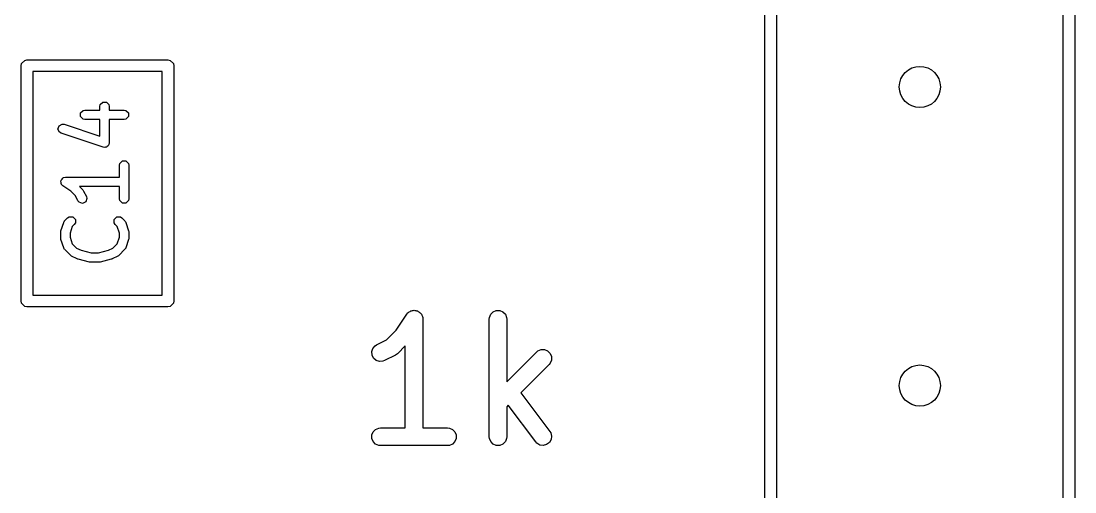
# Model space of a CAD drawing. Extents: x 2.08 to 4.63, y -4.92 to -2.81.
# Drawn here: x 4.0689 to 4.422, y -4.0955 to -3.9378 of the extents above; entities that cross this region are included whole.
import ezdxf

# ---------------------------------------------------------------- set-up
doc = ezdxf.new("R2010")
doc.units = 0
doc.header["$MEASUREMENT"] = 0
doc.layers.add('BLACK', color=7, linetype='CONTINUOUS')

msp = doc.modelspace()

# ---------------------------------------------------------------- linework, layer by layer
at = {"layer": 'BLACK', "linetype": 'CONTINUOUS'}
for p, q in [((4.42205, -3.20984), (4.42205, -4.40984)), ((4.41811, -4.40787), (4.41811, -3.21181)), ((4.31811, -4.40984), (4.31811, -3.23484)), ((4.32205, -3.23566), (4.32205, -4.40787)), ((4.06905, -3.952), (4.07011, -3.95094)), ((4.07011, -3.95094), (4.07087, -3.95079)), ((4.07087, -3.95079), (4.11811, -3.95079)), ((4.11811, -3.95079), (4.11886, -3.95094)), ((4.11886, -3.95094), (4.11993, -3.952)), ((4.0689, -3.95276), (4.06905, -3.952)), ((4.0689, -4.0315), (4.0689, -3.95276)), ((4.07283, -3.95472), (4.07283, -4.02953)), ((4.11614, -3.95472), (4.07283, -3.95472)), ((4.11614, -4.02953), (4.11614, -3.95472)), ((4.11993, -3.952), (4.12008, -3.95276)), ((4.12008, -3.95276), (4.12008, -4.0315)), ((4.09529, -3.96635), (4.09541, -3.96575)), ((4.09541, -3.96575), (4.09627, -3.96489)), ((4.09627, -3.96489), (4.09747, -3.96489)), ((4.09747, -3.96489), (4.09832, -3.96575)), ((4.09832, -3.96575), (4.09844, -3.96635)), ((4.08885, -3.96856), (4.08971, -3.96771)), ((4.08885, -3.96976), (4.08885, -3.96856)), ((4.08971, -3.96771), (4.09031, -3.96759)), ((4.09031, -3.96759), (4.09529, -3.96759)), ((4.09529, -3.96759), (4.09529, -3.96635)), ((4.09844, -3.96635), (4.09844, -3.96759)), ((4.09844, -3.96759), (4.10343, -3.96759)), ((4.10343, -3.96759), (4.10403, -3.96771)), ((4.10403, -3.96771), (4.10489, -3.96856)), ((4.10489, -3.96856), (4.10489, -3.96976)), ((4.08124, -3.97396), (4.08162, -3.97282)), ((4.08162, -3.97282), (4.0827, -3.97228)), ((4.0827, -3.97228), (4.08331, -3.97235)), ((4.08331, -3.97235), (4.09529, -3.97635)), ((4.08971, -3.97062), (4.08885, -3.96976)), ((4.09031, -3.97073), (4.08971, -3.97062)), ((4.09529, -3.97073), (4.09031, -3.97073)), ((4.09529, -3.97635), (4.09529, -3.97073)), ((4.10343, -3.97073), (4.09844, -3.97073)), ((4.09844, -3.97073), (4.09844, -3.97853)), ((4.10403, -3.97062), (4.10343, -3.97073)), ((4.10489, -3.96976), (4.10403, -3.97062)), ((4.08178, -3.97504), (4.08124, -3.97396)), ((4.08231, -3.97534), (4.08178, -3.97504)), ((4.09637, -3.98003), (4.08231, -3.97534)), ((4.09721, -3.97999), (4.09698, -3.9801)), ((4.09747, -3.97999), (4.09721, -3.97999)), ((4.09773, -3.97973), (4.09747, -3.97999)), ((4.09806, -3.97957), (4.09773, -3.97973)), ((4.09814, -3.97932), (4.09806, -3.97957)), ((4.09832, -3.97914), (4.09814, -3.97932)), ((4.09844, -3.97853), (4.09832, -3.97914)), ((4.09698, -3.9801), (4.09637, -3.98003)), ((4.10186, -3.98603), (4.10198, -3.98543)), ((4.10186, -3.99008), (4.10186, -3.98603)), ((4.10198, -3.98543), (4.10283, -3.98458)), ((4.10283, -3.98458), (4.10403, -3.98458)), ((4.10403, -3.98458), (4.10489, -3.98543)), ((4.10489, -3.98543), (4.10501, -3.98603)), ((4.10501, -3.98603), (4.10501, -3.99728)), ((4.08262, -3.99073), (4.08287, -3.99035)), ((4.08287, -3.99035), (4.08303, -3.99032)), ((4.08303, -3.99032), (4.08314, -3.9902)), ((4.08314, -3.9902), (4.08375, -3.99008)), ((4.08375, -3.99008), (4.10186, -3.99008)), ((4.0822, -3.99135), (4.08229, -3.99122)), ((4.08229, -3.9918), (4.0822, -3.99135)), ((4.08229, -3.99105), (4.08262, -3.99073)), ((4.08229, -3.99122), (4.08229, -3.99105)), ((4.08229, -3.99226), (4.08229, -3.9918)), ((4.08241, -3.99237), (4.08229, -3.99226)), ((4.08244, -3.99253), (4.08241, -3.99237)), ((4.08287, -3.99297), (4.08244, -3.99253)), ((4.08555, -3.99476), (4.08287, -3.99297)), ((4.10186, -3.99323), (4.08849, -3.99323)), ((4.08849, -3.99323), (4.08955, -3.99429)), ((4.10186, -3.99728), (4.10186, -3.99323)), ((4.08714, -3.99634), (4.08555, -3.99476)), ((4.08796, -3.99799), (4.08714, -3.99634)), ((4.08955, -3.99429), (4.08969, -3.9945)), ((4.08969, -3.9945), (4.08984, -3.9947)), ((4.08984, -3.9947), (4.09078, -3.99658)), ((4.09094, -3.99717), (4.09056, -3.99831)), ((4.09078, -3.99658), (4.09094, -3.99717)), ((4.10198, -3.99788), (4.10186, -3.99728)), ((4.10501, -3.99728), (4.10489, -3.99788)), ((4.08834, -3.99847), (4.08796, -3.99799)), ((4.08948, -3.99885), (4.08834, -3.99847)), ((4.09056, -3.99831), (4.08948, -3.99885)), ((4.10283, -3.99874), (4.10198, -3.99788)), ((4.10403, -3.99874), (4.10283, -3.99874)), ((4.10489, -3.99788), (4.10403, -3.99874)), ((4.08337, -4.00491), (4.08349, -4.00469)), ((4.08349, -4.00469), (4.08353, -4.00467)), ((4.08353, -4.00467), (4.08357, -4.0046)), ((4.08357, -4.0046), (4.08451, -4.00367)), ((4.08451, -4.00367), (4.08502, -4.00333)), ((4.08502, -4.00333), (4.08622, -4.00333)), ((4.08622, -4.00333), (4.08708, -4.00418)), ((4.08708, -4.00418), (4.08708, -4.00538)), ((4.1001, -4.00418), (4.10095, -4.00333)), ((4.1001, -4.00538), (4.1001, -4.00418)), ((4.10095, -4.00333), (4.10216, -4.00333)), ((4.10216, -4.00333), (4.10267, -4.00367)), ((4.10267, -4.00367), (4.10361, -4.0046)), ((4.10361, -4.0046), (4.10365, -4.00467)), ((4.10365, -4.00467), (4.10368, -4.00469)), ((4.10368, -4.00469), (4.10381, -4.00491)), ((4.08222, -4.00828), (4.08225, -4.00803)), ((4.08225, -4.00803), (4.08319, -4.00522)), ((4.08319, -4.00522), (4.08323, -4.00515)), ((4.08323, -4.00512), (4.08337, -4.00491)), ((4.08323, -4.00515), (4.08323, -4.00512)), ((4.08606, -4.00657), (4.08532, -4.00879)), ((4.08673, -4.00589), (4.08606, -4.00657)), ((4.08708, -4.00538), (4.08673, -4.00589)), ((4.10044, -4.00589), (4.1001, -4.00538)), ((4.10112, -4.00657), (4.10044, -4.00589)), ((4.10186, -4.00879), (4.10112, -4.00657)), ((4.10381, -4.00491), (4.10395, -4.00512)), ((4.10395, -4.00512), (4.10395, -4.00515)), ((4.10395, -4.00515), (4.10399, -4.00522)), ((4.10399, -4.00522), (4.10493, -4.00803)), ((4.10493, -4.00803), (4.10496, -4.00828)), ((4.08217, -4.00853), (4.08222, -4.00828)), ((4.08217, -4.0104), (4.08217, -4.00853)), ((4.08222, -4.01065), (4.08217, -4.0104)), ((4.08225, -4.0109), (4.08222, -4.01065)), ((4.08319, -4.01372), (4.08225, -4.0109)), ((4.08532, -4.00879), (4.08532, -4.01015)), ((4.08532, -4.01015), (4.08606, -4.01237)), ((4.10112, -4.01237), (4.10186, -4.01015)), ((4.10186, -4.01015), (4.10186, -4.00879)), ((4.10493, -4.0109), (4.10399, -4.01372)), ((4.10496, -4.01065), (4.10493, -4.0109)), ((4.10496, -4.00828), (4.10501, -4.00853)), ((4.10501, -4.0104), (4.10496, -4.01065)), ((4.10501, -4.00853), (4.10501, -4.0104)), ((4.08323, -4.01378), (4.08319, -4.01372)), ((4.08323, -4.01382), (4.08323, -4.01378)), ((4.08337, -4.01403), (4.08323, -4.01382)), ((4.08349, -4.01425), (4.08337, -4.01403)), ((4.08353, -4.01426), (4.08349, -4.01425)), ((4.08357, -4.01433), (4.08353, -4.01426)), ((4.08544, -4.01621), (4.08357, -4.01433)), ((4.08606, -4.01237), (4.08749, -4.0138)), ((4.08749, -4.0138), (4.08898, -4.01454)), ((4.08898, -4.01454), (4.09238, -4.01539)), ((4.0948, -4.01539), (4.09819, -4.01454)), ((4.09819, -4.01454), (4.09969, -4.0138)), ((4.09969, -4.0138), (4.10112, -4.01237)), ((4.10361, -4.01433), (4.10173, -4.01621)), ((4.10365, -4.01426), (4.10361, -4.01433)), ((4.10368, -4.01425), (4.10365, -4.01426)), ((4.10381, -4.01403), (4.10368, -4.01425)), ((4.10395, -4.01382), (4.10381, -4.01403)), ((4.10399, -4.01372), (4.10395, -4.01378)), ((4.10395, -4.01378), (4.10395, -4.01382)), ((4.08565, -4.01635), (4.08544, -4.01621)), ((4.08585, -4.0165), (4.08565, -4.01635)), ((4.08773, -4.01744), (4.08585, -4.0165)), ((4.0879, -4.01748), (4.08773, -4.01744)), ((4.08805, -4.01756), (4.0879, -4.01748)), ((4.0918, -4.01849), (4.08805, -4.01756)), ((4.09199, -4.0185), (4.0918, -4.01849)), ((4.09218, -4.01854), (4.09199, -4.0185)), ((4.09499, -4.01854), (4.09218, -4.01854)), ((4.09238, -4.01539), (4.0948, -4.01539)), ((4.09518, -4.0185), (4.09499, -4.01854)), ((4.09538, -4.01849), (4.09518, -4.0185)), ((4.09913, -4.01756), (4.09538, -4.01849)), ((4.09928, -4.01748), (4.09913, -4.01756)), ((4.09945, -4.01744), (4.09928, -4.01748)), ((4.10132, -4.0165), (4.09945, -4.01744)), ((4.10152, -4.01635), (4.10132, -4.0165)), ((4.10173, -4.01621), (4.10152, -4.01635)), ((4.06905, -4.03225), (4.0689, -4.0315)), ((4.07011, -4.03331), (4.06905, -4.03225)), ((4.07283, -4.02953), (4.11614, -4.02953)), ((4.11993, -4.03225), (4.11886, -4.03331)), ((4.12008, -4.0315), (4.11993, -4.03225)), ((4.07087, -4.03346), (4.07011, -4.03331)), ((4.11811, -4.03346), (4.07087, -4.03346)), ((4.11886, -4.03331), (4.11811, -4.03346)), ((4.19456, -4.04133), (4.19814, -4.03595)), ((4.19814, -4.03595), (4.19814, -4.03595)), ((4.19814, -4.03595), (4.19814, -4.03595)), ((4.19814, -4.03595), (4.19815, -4.03595)), ((4.19815, -4.03595), (4.19851, -4.03551)), ((4.19851, -4.03551), (4.19875, -4.03534)), ((4.19875, -4.03534), (4.19896, -4.03514)), ((4.19896, -4.03514), (4.19923, -4.03503)), ((4.19923, -4.03503), (4.19947, -4.03486)), ((4.19947, -4.03486), (4.19975, -4.03481)), ((4.19975, -4.03481), (4.20002, -4.0347)), ((4.20002, -4.0347), (4.20031, -4.0347)), ((4.20031, -4.0347), (4.2006, -4.03464)), ((4.2006, -4.03464), (4.20088, -4.0347)), ((4.20088, -4.0347), (4.20118, -4.0347)), ((4.20118, -4.0347), (4.20144, -4.03481)), ((4.20144, -4.03481), (4.20173, -4.03486)), ((4.20173, -4.03486), (4.20197, -4.03502)), ((4.20197, -4.03502), (4.20224, -4.03514)), ((4.20224, -4.03514), (4.20244, -4.03534)), ((4.20244, -4.03534), (4.20269, -4.0355)), ((4.20269, -4.0355), (4.20285, -4.03574)), ((4.20285, -4.03574), (4.20306, -4.03595)), ((4.20306, -4.03595), (4.20317, -4.03622)), ((4.20317, -4.03622), (4.20333, -4.03646)), ((4.20333, -4.03646), (4.20338, -4.03675)), ((4.22583, -4.03702), (4.22627, -4.03595)), ((4.22627, -4.03595), (4.22708, -4.03514)), ((4.22708, -4.03514), (4.22815, -4.0347)), ((4.22815, -4.0347), (4.2293, -4.0347)), ((4.2293, -4.0347), (4.23036, -4.03514)), ((4.23036, -4.03514), (4.23118, -4.03595)), ((4.23118, -4.03595), (4.23162, -4.03702)), ((4.20338, -4.03675), (4.2035, -4.03702)), ((4.2035, -4.03702), (4.20355, -4.03759)), ((4.20355, -4.03759), (4.20355, -4.03759)), ((4.20355, -4.03759), (4.20355, -4.03759)), ((4.20355, -4.03759), (4.20355, -4.03759)), ((4.20355, -4.03759), (4.20355, -4.07401)), ((4.22577, -4.03759), (4.22583, -4.03702)), ((4.22577, -4.07696), (4.22577, -4.03759)), ((4.23162, -4.03702), (4.23167, -4.03759)), ((4.23167, -4.03759), (4.23167, -4.05858)), ((4.19135, -4.04454), (4.19456, -4.04133)), ((4.18679, -4.04738), (4.18754, -4.04651)), ((4.18754, -4.04651), (4.18803, -4.0462)), ((4.18803, -4.0462), (4.19135, -4.04454)), ((4.19765, -4.04659), (4.19519, -4.04905)), ((4.19765, -4.07401), (4.19765, -4.04659)), ((4.18642, -4.04847), (4.18679, -4.04738)), ((4.1865, -4.04962), (4.18642, -4.04847)), ((4.18702, -4.05065), (4.1865, -4.04962)), ((4.19442, -4.04961), (4.19067, -4.05148)), ((4.19467, -4.04945), (4.19442, -4.04961)), ((4.19474, -4.04942), (4.19467, -4.04945)), ((4.19482, -4.04935), (4.19474, -4.04942)), ((4.19491, -4.0493), (4.19482, -4.04935)), ((4.19496, -4.04924), (4.19491, -4.0493)), ((4.19519, -4.04905), (4.19496, -4.04924)), ((4.23167, -4.05858), (4.24163, -4.04863)), ((4.24163, -4.04863), (4.24208, -4.04826)), ((4.24208, -4.04826), (4.24314, -4.04782)), ((4.24314, -4.04782), (4.2443, -4.04782)), ((4.2443, -4.04782), (4.24536, -4.04826)), ((4.24536, -4.04826), (4.24617, -4.04907)), ((4.24617, -4.04907), (4.24662, -4.05014)), ((4.24662, -4.05014), (4.24662, -4.05129)), ((4.18789, -4.05141), (4.18702, -4.05065)), ((4.18898, -4.05177), (4.18789, -4.05141)), ((4.19013, -4.05169), (4.18898, -4.05177)), ((4.19067, -4.05148), (4.19013, -4.05169)), ((4.24581, -4.0528), (4.23637, -4.06224)), ((4.24617, -4.05236), (4.24581, -4.0528)), ((4.24662, -4.05129), (4.24617, -4.05236)), ((4.23637, -4.06224), (4.24608, -4.07519)), ((4.23215, -4.06646), (4.23167, -4.06694)), ((4.23167, -4.06694), (4.23167, -4.07696)), ((4.24136, -4.07873), (4.23215, -4.06646)), ((4.18646, -4.07639), (4.1869, -4.07532)), ((4.1869, -4.07532), (4.18771, -4.07451)), ((4.18771, -4.07451), (4.18878, -4.07407)), ((4.18878, -4.07407), (4.18935, -4.07401)), ((4.18935, -4.07401), (4.19765, -4.07401)), ((4.20355, -4.07401), (4.21185, -4.07401)), ((4.21185, -4.07401), (4.21242, -4.07407)), ((4.21242, -4.07407), (4.21349, -4.07451)), ((4.21349, -4.07451), (4.2143, -4.07532)), ((4.2143, -4.07532), (4.21474, -4.07639)), ((4.24608, -4.07519), (4.24638, -4.07568)), ((4.18646, -4.07754), (4.18646, -4.07639)), ((4.1869, -4.0786), (4.18646, -4.07754)), ((4.18771, -4.07942), (4.1869, -4.0786)), ((4.2143, -4.0786), (4.21349, -4.07942)), ((4.21474, -4.07754), (4.2143, -4.0786)), ((4.21474, -4.07639), (4.21474, -4.07754)), ((4.22583, -4.07754), (4.22577, -4.07696)), ((4.22627, -4.0786), (4.22583, -4.07754)), ((4.22708, -4.07942), (4.22627, -4.0786)), ((4.23118, -4.0786), (4.23036, -4.07942)), ((4.23162, -4.07754), (4.23118, -4.0786)), ((4.23167, -4.07696), (4.23162, -4.07754)), ((4.24175, -4.07916), (4.24136, -4.07873)), ((4.2465, -4.07794), (4.24592, -4.07893)), ((4.24638, -4.07568), (4.24667, -4.0768)), ((4.24667, -4.0768), (4.2465, -4.07794)), ((4.18878, -4.07986), (4.18771, -4.07942)), ((4.18935, -4.07991), (4.18878, -4.07986)), ((4.21185, -4.07991), (4.18935, -4.07991)), ((4.21242, -4.07986), (4.21185, -4.07991)), ((4.21349, -4.07942), (4.21242, -4.07986)), ((4.22815, -4.07986), (4.22708, -4.07942)), ((4.2293, -4.07986), (4.22815, -4.07986)), ((4.23036, -4.07942), (4.2293, -4.07986)), ((4.24274, -4.07975), (4.24175, -4.07916)), ((4.24388, -4.07991), (4.24274, -4.07975)), ((4.245, -4.07962), (4.24388, -4.07991)), ((4.24592, -4.07893), (4.245, -4.07962))]:
    msp.add_line(p, q, dxfattribs=at)
at = {"layer": 'BLACK'}
for centre in [(4.37008, -3.95984), (4.37008, -3.95984), (4.37008, -4.05984), (4.37008, -4.05984)]:
    msp.add_circle(centre, 0.00689, dxfattribs=at)

doc.saveas('drawing.dxf')
